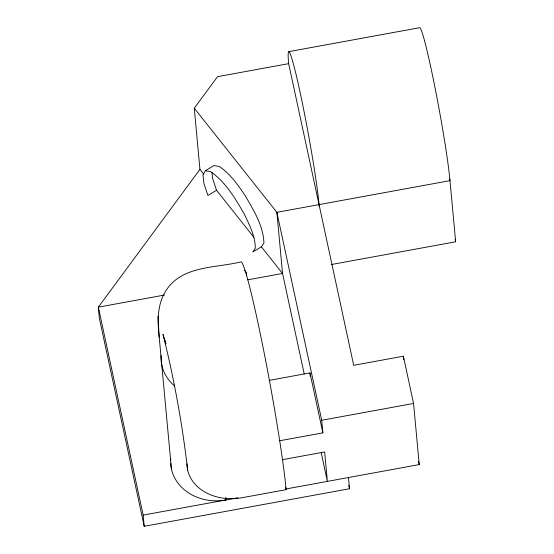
<?xml version="1.0" encoding="UTF-8"?>
<svg xmlns="http://www.w3.org/2000/svg" width="554" height="554" viewBox="0 0 554 554"><rect width="100%" height="100%" fill="white"/><g stroke="black" fill="none" stroke-linecap="round" stroke-linejoin="round"><path stroke-width="0.83" d="M171.421 468.899L159.22 337.31C157.294 321.078 157.073 303.717 166.65 289.569C183.111 265.38 215.79 268.205 240.928 261.876A124.892 6.593 79.6 0 1 263.621 350.176A124.892 6.593 79.6 0 1 286.113 489.653L241.959 497.734A46.965 36.827 -6.5 0 1 186.961 463.788M205.319 170.764L210.548 171.622C225.79 182.1 235.36 198.609 244.418 214.301C249.425 225.049 255.346 236.059 255.304 248.227L252.762 251.973L261.391 246.793L263.933 243.047C263.358 225.367 253.317 209.786 244.743 194.904C237.444 184.44 230.048 173.534 219.183 166.442L213.948 165.584L205.319 170.764L203.006 174.877L203.914 183.457L207.916 195.458L216.545 190.278L212.542 178.277L211.912 172.273M203.692 174.074L199.939 169.351L194.274 108.217L217.535 76.667L288.662 63.655A83.862 4.425 79.6 0 1 299.88 91.251A83.862 4.425 79.6 0 1 319.056 204.606L319.215 206.33M199.939 169.351L98.335 307.158L99.374 318.363L144.206 526.3L349.512 488.739L348.466 477.534M288.71 51.654L419.648 27.7A83.862 4.425 79.6 0 1 434.89 86.999A83.862 4.425 79.6 0 1 449.993 180.652L455.665 241.786L331.527 264.493M164.552 295.04L98.335 307.158L143.167 515.095L144.206 526.3M247.742 279.825L282.547 273.454L276.875 212.327L194.274 108.217M269.23 380.369L309.956 372.918L322.878 432.861L279.611 440.776M285.663 489.023L419.233 464.591L413.561 403.457L403.374 356.222L353.701 365.308L288.662 63.655M322.878 432.861L321.708 420.264L413.561 403.457M282.228 459.716L324.651 451.953L327.379 481.391L321.182 452.653M143.167 515.095L237.991 497.748M216.545 190.278L253.919 237.375M261.391 246.793L282.547 273.454L304.236 374.04M164.213 338.563L165.923 343.861L162.98 334.318C174.164 378.984 182.391 424.44 187.674 470.18M285.545 487.146L286.113 489.653M449.633 178.97L449.993 180.652L276.875 212.327L321.708 420.264M455.118 239.252L455.665 241.786M418.505 461.212L419.233 464.591M348.778 485.359L349.512 488.739M225.707 498.247L226.074 499.93A46.965 40.303 -5.3 0 1 170.687 463.262M403.374 356.222L403.7 359.664M309.956 372.918L310.261 376.235M225.831 497.354L226.074 499.93M157.945 316.175L159.22 337.31M244.349 270.428A14.522 7.417 -12.2 0 1 246.509 275.123M170.68 460.007A46.965 40.303 -5.3 0 1 170.791 458.393M174.607 385.944A46.965 40.303 -5.3 0 1 161.11 355.481"/></g></svg>
